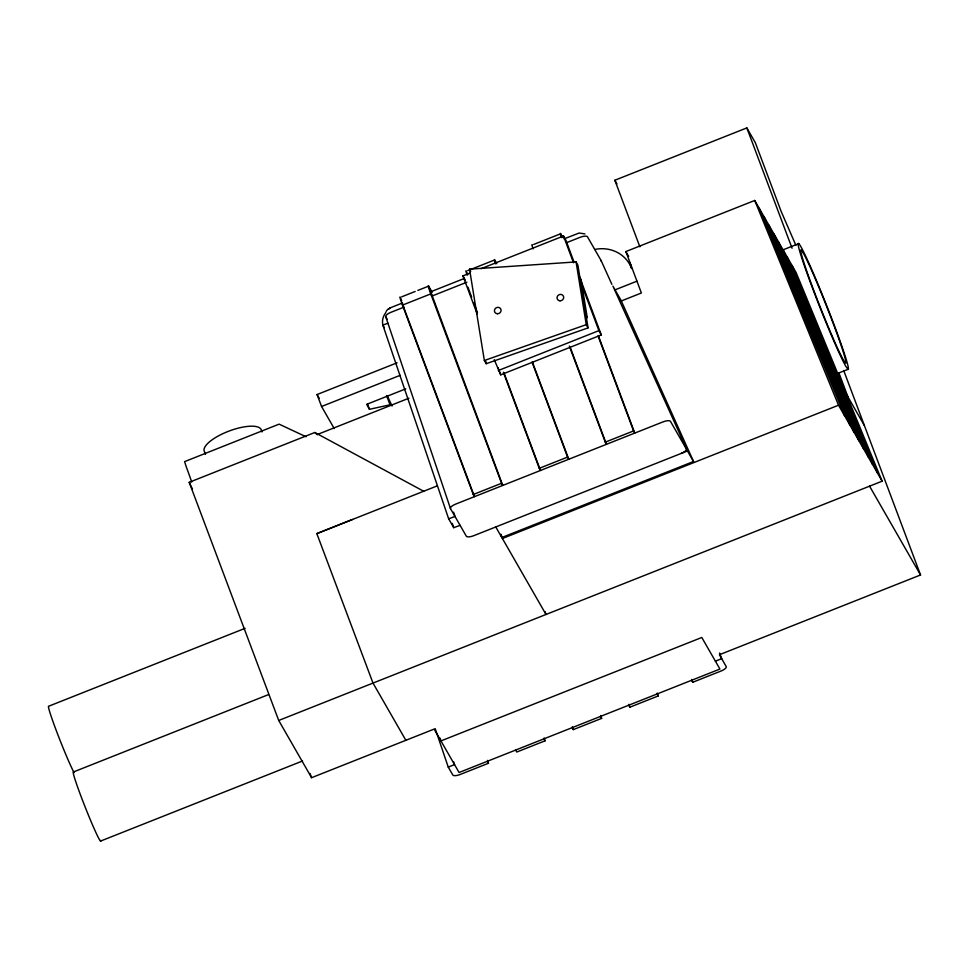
<?xml version="1.0" encoding="UTF-8"?>
<svg xmlns="http://www.w3.org/2000/svg" width="969" height="969" viewBox="0 0 969 969"><rect width="100%" height="100%" fill="white"/><g stroke="black" fill="none" stroke-linecap="round" stroke-linejoin="round"><path stroke-width="1.45" d="M191.692 482.029A36.18 1.841 68.4 0 0 186.496 467.47L184.582 461.632L279.108 424.143L305.95 436.716M464.187 278.503L430.672 291.802L431.968 296.054L466.888 282.197M386.134 311.412L387.709 309.293M405.866 740.304L373.004 683.084L316.839 533.628L352.522 519.457M639.855 246.792L614.843 180.246L746.845 127.908L755.336 142.709L781.171 211.448L795.888 245.327M401.699 296.817L415.168 291.475M417.857 290.397L428.637 286.134L432.186 292.299M467.7 270.642L493.294 260.491M533.701 244.467L559.283 234.316M477.136 313.859L462.928 275.874L469.917 273.101M481.084 268.679L563.498 236L565.896 240.3L573.818 261.497M389.95 307.948L400.996 303.563M564.067 238.895L579.099 233.032L584.901 233.892M402.329 303.127L403.673 307.27L390.919 312.321A6.771 2.253 -20.6 0 0 385.759 316.79L450.476 508.592L466.331 536.208A6.771 2.253 -20.6 0 0 473.756 535.687L687.457 450.948L693.525 461.51L501.833 537.516L495.765 526.966M566.647 242.65L580.043 237.332A6.783 2.253 -20.6 0 1 587.48 236.811L601.131 260.6L611.863 284.329M620.584 301.25L641.381 293.001L625.877 251.552L754.73 200.462L796.082 272.483L882.141 481.181L278.721 720.464L189.209 482.308L314.828 432.489L423.695 491.259M334.232 428.564L321.563 406.495L317.069 394.54L397.06 362.818M614.782 289.961L636.948 281.167M321.563 406.495L400.149 375.33M405.745 388.86L366.633 404.364L369.468 409.306L390.022 404.788L386.534 395.485M317.481 434.463L408.942 398.198M781.801 250.341L798.686 243.643M498.32 370.521L598.89 330.635L601.289 334.947L500.719 374.833L494.263 359.669M316.839 533.628L436.825 486.038M401.699 300.935L400.354 297.35A15.238 0.775 68.4 0 0 402.474 305.114L473.284 494.493L501.567 483.277L502.766 485.433L428.637 286.134A15.238 0.775 68.4 0 0 430.769 293.898L501.567 483.277M503.347 372.217L539.285 468.318L567.568 457.102L568.767 459.258L532.308 361.74M569.348 346.042L605.274 442.143L633.569 430.926L634.768 433.082L598.309 335.565M836.744 373.792L847.96 369.346A67.709 3.452 68.4 0 0 817.557 283.178A67.709 3.452 68.4 0 0 803.567 263.35A67.709 3.452 68.4 0 0 845.792 366.27L847.96 369.346M245.109 628.324L48.716 706.207A37.234 1.902 68.4 0 0 57.135 732.83A37.234 1.902 68.4 0 0 74.032 772.584M500.949 534.246L502.402 538.51L838.524 405.212L882.141 481.181M268.425 694.64L73.438 771.966A37.234 1.902 68.4 0 0 85.962 809.079A37.234 1.902 68.4 0 0 100.8 840.426M100.534 841.092L302.534 760.992M278.721 720.464L311.582 777.695L434.148 729.088L459.076 772.499L719.919 669.058L701.798 637.481L440.943 740.922L439.974 738.063M843.708 370.521L920.55 574.968L719.41 654.729L726.205 666.563A6.771 2.253 -20.6 0 1 721.057 671.032L692.774 682.249L691.636 680.274M435.19 728.64L448.247 767.097L454.534 764.602L453.577 761.755M715.388 661.161L721.675 658.678L719.543 653.009M487.516 760.399L488.485 763.257L460.202 774.473A6.771 2.253 -20.6 0 1 452.789 774.994L448.247 767.097M544.081 737.966L545.062 740.825L516.768 752.041L515.641 750.067M572.207 727.634L573.345 729.609L601.628 718.392L600.659 715.534M628.784 705.202L629.911 707.176L658.193 695.96L657.224 693.101M387.927 323.234L382.852 325.087L448.647 518.79L453.746 527.669L460.105 525.355M448.647 518.79L455.006 516.477L453.553 512.201M484.355 360.504L586.245 324.651L576.083 261.921L469.541 269.164L484.355 360.504L486.147 363.726L588.05 327.885L577.887 265.155L576.083 261.921M314.828 432.489L317.396 434.718M843.381 388.957L864.372 425.524M869.568 486.172L920.55 574.968M614.843 180.246L616.962 183.953M625.877 251.552L628.663 256.41M630.964 265.227L629.475 262.635L631.727 268.619A33.854 31.88 -29.9 0 0 594.7 249.481M561.366 237.623A15.238 0.775 68.4 0 1 560.639 233.783L562.759 237.49M495.365 263.798A15.238 0.775 68.4 0 1 494.638 259.958L496.758 263.665M657.067 693.986L658.193 695.96M385.759 316.79L387.14 319.189M384.305 327.619L382.852 325.087A15.238 14.353 -29.9 0 1 385.856 312.527M502.402 538.51L546.007 614.479L545.026 611.621M600.501 716.418L601.628 718.392M387.479 396.212L392.057 406.035M543.924 738.85L545.062 740.825M317.069 394.54L319.31 398.441M487.359 761.283L488.485 763.257M579.874 277.449L581.073 279.605L587.262 317.747L586.051 315.591M586.245 324.651L588.05 327.885M605.274 442.143L606.473 444.299L570.547 348.198M469.541 269.164L470.752 271.32M462.928 275.874L465.326 280.186M539.285 468.318L540.484 470.474L504.025 372.956M431.968 296.054L430.769 293.898L402.474 305.114L403.673 307.27M473.284 494.493L474.483 496.649L401.905 302.534M189.209 482.308L190.481 485.045A36.18 1.841 68.4 0 0 192.456 488.861M687.457 450.948L612.917 286.121L620.85 299.942L693.525 461.51M792.121 265.579L877.611 473.296M787.022 256.7L872.512 464.417M764.359 217.226L849.849 424.931M759.26 208.347L844.75 416.052M783.618 250.777L868.551 457.501M778.519 241.899L863.452 448.623M773.989 233.989L858.909 440.725M768.889 225.111L853.822 431.847M754.73 200.462L838.524 405.212M691.709 679.426L692.774 682.249M746.845 127.908L792.073 248.246M838.9 372.835L847.948 396.902M560.639 233.783L561.984 237.369M494.638 259.958L495.983 263.544M466.804 272.374L467.7 274.76M367.469 403.988L369.468 409.306M262.03 431.932L261.024 429.279A30.463 10.126 -20.6 0 0 227.642 431.605A30.463 10.126 -20.6 0 0 204.459 451.711L205.452 454.364M309.995 773.468L311.582 777.695M579.111 275.62L601.289 334.947M563.498 236L573.515 262.781M580.722 282.052L598.89 330.635M598.164 336.243L633.569 430.926M532.163 362.418L567.568 457.102M467.979 287.248L471.673 297.132M473.78 302.788L477.475 312.672M498.078 367.76L500.719 374.833M628.942 704.318L629.911 707.176M572.364 726.75L573.345 729.609M500.864 534.682L501.833 537.516M452.293 523.393L453.746 527.669M485.711 361.001L486.147 363.726M681.159 453.444A6.783 2.253 -20.6 0 0 686.331 448.974L670.463 421.345A6.783 2.253 -20.6 0 0 663.038 421.878L455.624 504.122A6.771 2.253 -20.6 0 0 450.476 508.592M601.143 260.6A6.783 2.253 -20.6 0 1 601.216 261.194M533.083 248.839A15.238 0.775 68.4 0 1 532.344 245M467.082 275.014A15.238 0.775 68.4 0 1 466.355 271.175M390.132 308.275L388.581 308.832L390.132 308.275M803.422 253.248L801.302 250.05A60.938 3.113 68.4 0 0 815.22 294.249A60.938 3.113 68.4 0 0 843.236 359.741L845.356 362.939A60.938 3.113 68.4 0 0 831.426 318.74A60.938 3.113 68.4 0 0 803.422 253.248M559.997 300.802A3.379 3.149 -29.1 0 0 563.401 296.126A3.379 3.149 -29.1 0 0 557.672 295.86A3.379 3.149 -29.1 0 0 559.997 300.802M497.4 313.738A3.379 3.149 -29.1 0 0 500.803 309.063A3.379 3.149 -29.1 0 0 495.074 308.796A3.379 3.149 -29.1 0 0 497.4 313.738"/></g></svg>
